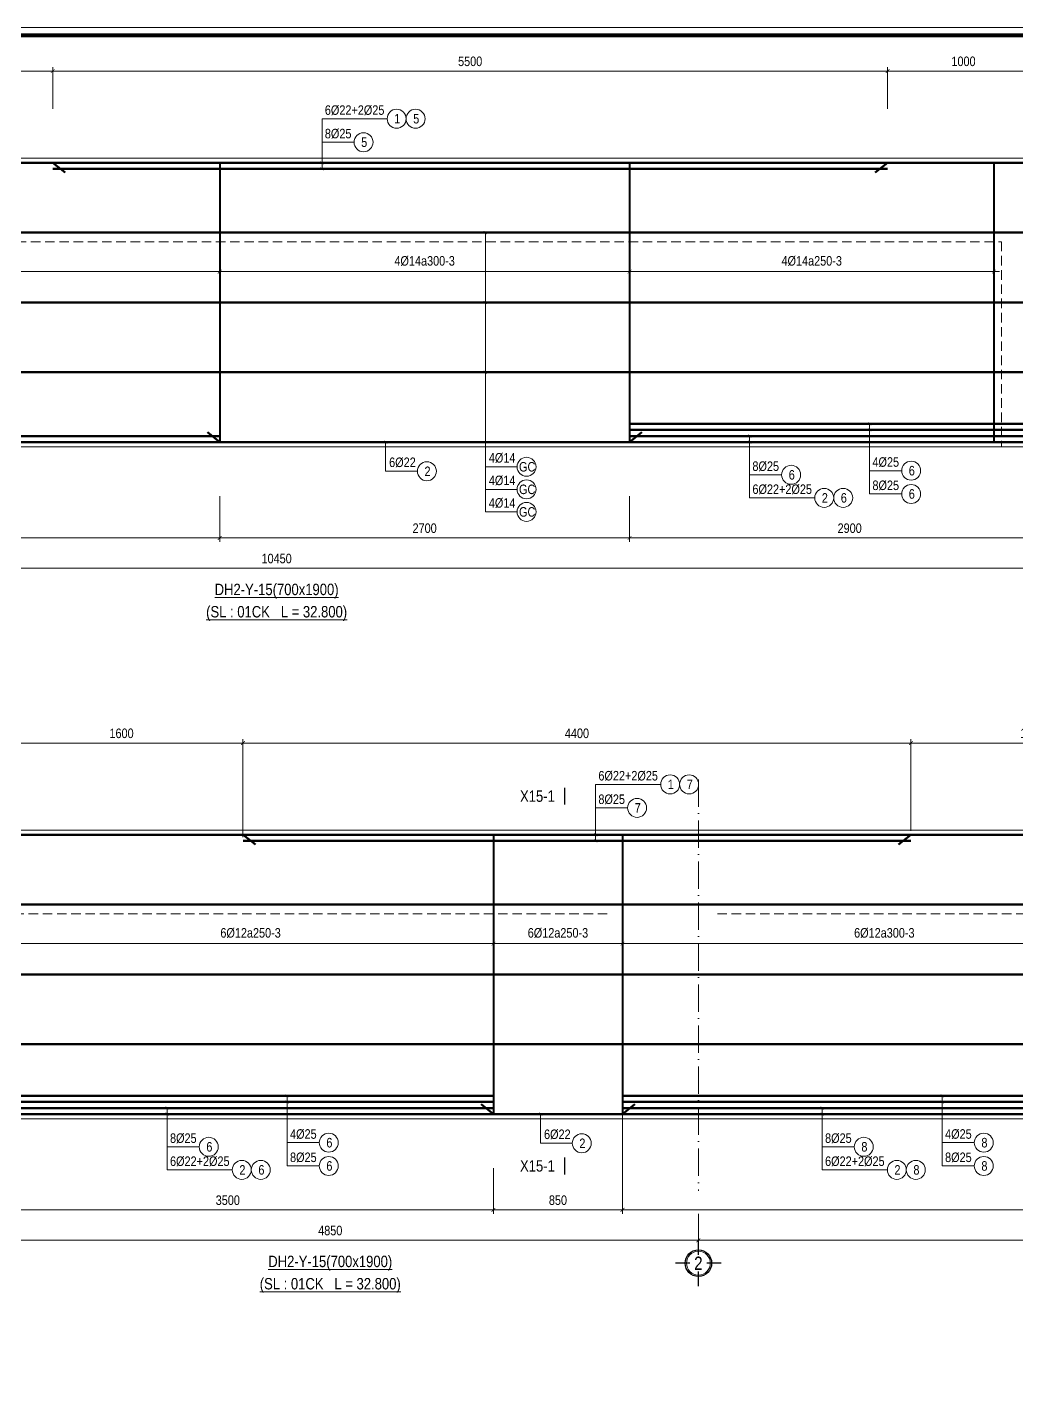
# Model space of a CAD drawing. Header units: millimetres. Extents: x 3014920 to 3563667, y -1638653 to -1356471.
# Drawn here: x 3176043 to 3182560, y -1615076 to -1606064 of the extents above; entities that cross this region are included whole.
import ezdxf
from ezdxf.enums import TextEntityAlignment as Align
from ezdxf.xclip import XClip

# ---------------------------------------------------------------- set-up
doc = ezdxf.new("R2010")
doc.units = ezdxf.units.MM
doc.header["$MEASUREMENT"] = 0
doc.header["$XCLIPFRAME"] = 0
doc.header["$PDMODE"] = 2
for name, pattern in [('6 TANG DIEN HINH 14-15$0$ACAD_ISO10W100', [18, 12, -3, 0, -3]), ('ACAD_ISO04W100', [30, 24, -3, 0, -3]), ('HIDDEN', [0.375, 0.25, -0.125])]:
    doc.linetypes.add(name, pattern=pattern)
doc.layers.get('0').update_dxf_attribs({"lineweight": 9})
doc.layers.get('Defpoints').update_dxf_attribs({"color": 10, "lineweight": 0})
for name, color, linetype, lineweight in [('2', 2, 'Continuous', 20), ('CDAI', 21, 'Continuous', 40), ('CTHEP', 50, 'Continuous', 50), ('DBAO', 90, 'Continuous', 13), ('DGIONG', 130, 'Continuous', 13), ('KTH', 154, 'Continuous', 9), ('Net khuat', 8, 'HIDDEN', 13), ('TEXT', 7, 'Continuous', 15), ('TRUC', 251, 'ACAD_ISO04W100', 9)]:
    doc.layers.add(name, color=color, linetype=linetype, lineweight=lineweight)
doc.layers.add('8', color=8, linetype='Continuous')
doc.styles.add('HELVECONDENSE', font='VHELVCN_0.TTF')
doc.styles.add('Star-HelCon', font='VHELVCN_0.TTF')
doc.styles.add('TTP-HelCon', font='VHELVCN_0.TTF')
doc.styles.add('VNI-HELVE-CONDENSE', font='VHELVCN_0.TTF')
doc.dimstyles.new('kc-25', dxfattribs={"dimtxt": 62.5, "dimasz": 20, "dimexe": 20, "dimexo": 50, "dimgap": 25, "dimtad": 3, "dimdec": 0, "dimzin": 0, "dimdsep": 46, "dimtxsty": 'VNI-HELVE-CONDENSE', "dimblk": 'DIM', "dimcen": 2.5, "dimclrd": 256, "dimclre": 154, "dimclrt": 7, "dimaunit": 1, "dimadec": 0, "dimazin": 0, "dimtfac": 1, "dimtdec": 0, "dimtix": 1, "dimtmove": 0, "dimatfit": 3, "dimldrblk": 'DOT', "dimfxl": 1, "dimtolj": 1, "dimtzin": 0, "dimarcsym": 0})
doc.dimstyles.new('TTP-25', dxfattribs={"dimscale": 25, "dimtxt": 2.5, "dimasz": 1, "dimexe": 1, "dimexo": 1, "dimgap": 0.09, "dimtad": 0, "dimdec": 4, "dimrnd": 1, "dimzin": 9, "dimdsep": 46, "dimtxsty": 'TTP-HelCon', "dimblk": 'ARCHTICK', "dimcen": 0.09, "dimdle": 1.5, "dimclrd": 256, "dimclre": 256, "dimclrt": 7, "dimadec": 0, "dimazin": 0, "dimtfac": 1, "dimtdec": 4, "dimtmove": 0, "dimatfit": 3, "dimldrblk": 'ARCHTICK', "dimfxl": 1, "dimtvp": 1, "dimtolj": 1, "dimtzin": 0, "dimarcsym": 0})

# ---------------------------------------------------------------- blocks, each defined once
blk = doc.blocks.new('_ArchTick')
at = {"color": 0, "linetype": 'ByBlock', "const_width": 0.15}
blk.add_lwpolyline([(-0.5, -0.5), (0.5, 0.5)], dxfattribs=at)
blk = doc.blocks.new('*D813')
at = {"layer": 'Defpoints', "color": 0, "transparency": 16777216}
for p in [(6700, -2000), (11550, -2200), (11550, -2501)]:
    blk.add_point(p, dxfattribs=at)
at = {"layer": 'KTH', "lineweight": -2, "transparency": 16777216}
for p, q in [((6700, -2025), (6700, -2526)), ((11550, -2225), (11550, -2526)), ((6662.5, -2501), (11587.5, -2501))]:
    blk.add_line(p, q, dxfattribs=at)
at = {"layer": 'KTH', "lineweight": -2, "transparency": 16777216, "xscale": 25, "yscale": 25, "zscale": 25, "rotation": 180}
blk.add_blockref('_ArchTick', (6700, -2501), dxfattribs=at)
at = {"layer": 'KTH', "lineweight": -2, "transparency": 16777216, "xscale": 25, "yscale": 25, "zscale": 25}
blk.add_blockref('_ArchTick', (11550, -2501), dxfattribs=at)
at = {"layer": 'KTH', "color": 7, "transparency": 16777216, "insert": (9125, -2437.2), "char_height": 62.5, "attachment_point": 5, "style": 'TTP-HelCon'}
blk.add_mtext('\\A1;4850', dxfattribs=at)
blk = doc.blocks.new('dau truc')
blk.add_circle((0, 0), 180)
at = {"layer": '8'}
for p, q in [((0, 127), (0, 345)), ((-127, 0), (-345, 0)), ((0, -345), (0, -127)), ((345, 0), (127, 0))]:
    blk.add_line(p, q, dxfattribs=at)
blk.add_circle((0, 0), 200, dxfattribs=at)
at = {"layer": 'TEXT', "style": 'HELVECONDENSE'}
blk.add_attdef('A', text='', height=233, dxfattribs=at).set_placement((0, 0), align=Align.MIDDLE)
blk = doc.blocks.new('*D817')
at = {"layer": 'Defpoints', "color": 0, "transparency": 16777216}
for p in [(7450, -608), (11550, -550), (7450, -747.1)]:
    blk.add_point(p, dxfattribs=at)
at = {"layer": 'KTH', "lineweight": -2, "transparency": 16777216}
for p, q in [((11550, -575), (11550, -772.1)), ((7450, -633), (7450, -772.1)), ((11587.5, -747.1), (7412.5, -747.1))]:
    blk.add_line(p, q, dxfattribs=at)
at = {"layer": 'KTH', "lineweight": -2, "transparency": 16777216, "xscale": 25, "yscale": 25, "zscale": 25, "rotation": 180}
blk.add_blockref('_ArchTick', (7450, -747.1), dxfattribs=at)
at = {"layer": 'KTH', "lineweight": -2, "transparency": 16777216, "xscale": 25, "yscale": 25, "zscale": 25}
blk.add_blockref('_ArchTick', (11550, -747.1), dxfattribs=at)
at = {"layer": 'KTH', "color": 7, "transparency": 16777216, "insert": (9500, -677.2), "char_height": 62.5, "attachment_point": 5, "style": 'TTP-HelCon'}
blk.add_mtext('\\A1;4Þ14a250-3', dxfattribs=at)
blk = doc.blocks.new('*D820')
at = {"layer": 'Defpoints', "color": 0, "transparency": 16777216}
for p in [(24950, -188.1), (21500, -550), (21500, -747.1)]:
    blk.add_point(p, dxfattribs=at)
at = {"layer": 'KTH', "lineweight": -2, "transparency": 16777216}
for p, q in [((24950, -213.1), (24950, -772.1)), ((21500, -575), (21500, -772.1)), ((24987.5, -747.1), (21462.5, -747.1))]:
    blk.add_line(p, q, dxfattribs=at)
at = {"layer": 'KTH', "lineweight": -2, "transparency": 16777216, "xscale": 25, "yscale": 25, "zscale": 25, "rotation": 180}
blk.add_blockref('_ArchTick', (21500, -747.1), dxfattribs=at)
at = {"layer": 'KTH', "lineweight": -2, "transparency": 16777216, "xscale": 25, "yscale": 25, "zscale": 25}
blk.add_blockref('_ArchTick', (24950, -747.1), dxfattribs=at)
at = {"layer": 'KTH', "color": 7, "transparency": 16777216, "insert": (23225, -677.2), "char_height": 62.5, "attachment_point": 5, "style": 'TTP-HelCon'}
blk.add_mtext('\\A1;6Þ12a300-3', dxfattribs=at)
blk = doc.blocks.new('*D822')
at = {"layer": 'Defpoints', "color": 0, "transparency": 16777216}
for p in [(22000, -2501), (28350, -2501), (28350, -2701)]:
    blk.add_point(p, dxfattribs=at)
at = {"layer": 'KTH', "lineweight": -2, "transparency": 16777216}
for p, q in [((22000, -2526), (22000, -2726)), ((28350, -2526), (28350, -2726)), ((21962.5, -2701), (28387.5, -2701))]:
    blk.add_line(p, q, dxfattribs=at)
at = {"layer": 'KTH', "lineweight": -2, "transparency": 16777216, "xscale": 25, "yscale": 25, "zscale": 25, "rotation": 180}
blk.add_blockref('_ArchTick', (22000, -2701), dxfattribs=at)
at = {"layer": 'KTH', "lineweight": -2, "transparency": 16777216, "xscale": 25, "yscale": 25, "zscale": 25}
blk.add_blockref('_ArchTick', (28350, -2701), dxfattribs=at)
at = {"layer": 'KTH', "color": 7, "transparency": 16777216, "insert": (25175, -2637.2), "char_height": 62.5, "attachment_point": 5, "style": 'TTP-HelCon'}
blk.add_mtext('\\A1;6350', dxfattribs=at)
blk = doc.blocks.new('*D823')
at = {"layer": 'Defpoints', "color": 0, "transparency": 16777216}
for p in [(17150, -2200), (20650, -2200), (20650, -2501)]:
    blk.add_point(p, dxfattribs=at)
at = {"layer": 'KTH', "lineweight": -2, "transparency": 16777216}
for p, q in [((17150, -2225), (17150, -2526)), ((20650, -2225), (20650, -2526)), ((17112.5, -2501), (20687.5, -2501))]:
    blk.add_line(p, q, dxfattribs=at)
at = {"layer": 'KTH', "lineweight": -2, "transparency": 16777216, "xscale": 25, "yscale": 25, "zscale": 25, "rotation": 180}
blk.add_blockref('_ArchTick', (17150, -2501), dxfattribs=at)
at = {"layer": 'KTH', "lineweight": -2, "transparency": 16777216, "xscale": 25, "yscale": 25, "zscale": 25}
blk.add_blockref('_ArchTick', (20650, -2501), dxfattribs=at)
at = {"layer": 'KTH', "color": 7, "transparency": 16777216, "insert": (18900, -2437.2), "char_height": 62.5, "attachment_point": 5, "style": 'TTP-HelCon'}
blk.add_mtext('\\A1;3500', dxfattribs=at)
blk = doc.blocks.new('*D824')
at = {"layer": 'Defpoints', "color": 0, "transparency": 16777216}
for p in [(15950, 574), (15950, 300), (16950, 200)]:
    blk.add_point(p, dxfattribs=at)
at = {"layer": 'KTH', "lineweight": -2, "transparency": 16777216}
for p, q in [((16987.5, 574), (15912.5, 574)), ((15950, 325), (15950, 599)), ((16950, 225), (16950, 599))]:
    blk.add_line(p, q, dxfattribs=at)
at = {"layer": 'KTH', "lineweight": -2, "transparency": 16777216, "xscale": 25, "yscale": 25, "zscale": 25, "rotation": 180}
blk.add_blockref('_ArchTick', (15950, 574), dxfattribs=at)
at = {"layer": 'KTH', "lineweight": -2, "transparency": 16777216, "xscale": 25, "yscale": 25, "zscale": 25}
blk.add_blockref('_ArchTick', (16950, 574), dxfattribs=at)
at = {"layer": 'KTH', "color": 7, "transparency": 16777216, "insert": (16450, 637.8), "char_height": 62.5, "attachment_point": 5, "style": 'TTP-HelCon'}
blk.add_mtext('\\A1;1000', dxfattribs=at)
blk = doc.blocks.new('*D825')
at = {"layer": 'Defpoints', "color": 0, "transparency": 16777216}
for p in [(17400, 574), (17400, 200), (19000.2, -70)]:
    blk.add_point(p, dxfattribs=at)
at = {"layer": 'KTH', "lineweight": -2, "transparency": 16777216}
for p, q in [((19037.7, 574), (17362.5, 574)), ((17400, 225), (17400, 599)), ((19000.2, -45), (19000.2, 599))]:
    blk.add_line(p, q, dxfattribs=at)
at = {"layer": 'KTH', "lineweight": -2, "transparency": 16777216, "xscale": 25, "yscale": 25, "zscale": 25, "rotation": 180}
blk.add_blockref('_ArchTick', (17400, 574), dxfattribs=at)
at = {"layer": 'KTH', "lineweight": -2, "transparency": 16777216, "xscale": 25, "yscale": 25, "zscale": 25}
blk.add_blockref('_ArchTick', (19000.2, 574), dxfattribs=at)
at = {"layer": 'KTH', "color": 7, "transparency": 16777216, "insert": (18200.1, 637.8), "char_height": 62.5, "attachment_point": 5, "style": 'TTP-HelCon'}
blk.add_mtext('\\A1;1600', dxfattribs=at)
blk = doc.blocks.new('DIM')
h = blk.add_hatch(color=1)
h.paths.add_polyline_path([(0.49, 0.29, 1), (0.29, 0.49), (-0.19, 0), (0.19, 0)])
h.paths.add_polyline_path([(0.19, 0), (-0.19, 0), (-0.49, -0.29, 1), (-0.29, -0.49)])
at = {"color": 9}
for p, q in [((-0.19, 0), (-1.5, 0)), ((0.19, 0), (1.5, 0))]:
    blk.add_line(p, q, dxfattribs=at)
at = {"color": 1}
for p, q in [((-0.49, -0.29), (0.29, 0.49)), ((-0.29, -0.49), (0.49, 0.29)), ((-0.19, 0), (0.19, 0))]:
    blk.add_line(p, q, dxfattribs=at)
blk.add_arc((-0.39, -0.39), 0.138, 135, 315, dxfattribs=at)
blk = doc.blocks.new('*D826')
at = {"layer": 'Defpoints', "color": 0, "transparency": 16777216}
for p in [(17450, -543.9), (20650, -550), (20650, -747.1)]:
    blk.add_point(p, dxfattribs=at)
at = {"layer": 'KTH', "lineweight": -2, "transparency": 16777216}
for p, q in [((17450, -568.9), (17450, -772.1)), ((20650, -575), (20650, -772.1)), ((17412.5, -747.1), (20687.5, -747.1))]:
    blk.add_line(p, q, dxfattribs=at)
at = {"layer": 'KTH', "lineweight": -2, "transparency": 16777216, "xscale": 25, "yscale": 25, "zscale": 25, "rotation": 180}
blk.add_blockref('_ArchTick', (17450, -747.1), dxfattribs=at)
at = {"layer": 'KTH', "lineweight": -2, "transparency": 16777216, "xscale": 25, "yscale": 25, "zscale": 25}
blk.add_blockref('_ArchTick', (20650, -747.1), dxfattribs=at)
at = {"layer": 'KTH', "color": 7, "transparency": 16777216, "insert": (19050, -677.2), "char_height": 62.5, "attachment_point": 5, "style": 'TTP-HelCon'}
blk.add_mtext('\\A1;6Þ12a250-3', dxfattribs=at)
blk = doc.blocks.new('*D828')
at = {"layer": 'Defpoints', "color": 0, "transparency": 16777216}
for p in [(11550, -550), (14250, -550), (14250, -747.1)]:
    blk.add_point(p, dxfattribs=at)
at = {"layer": 'KTH', "lineweight": -2, "transparency": 16777216}
for p, q in [((11550, -575), (11550, -772.1)), ((14250, -575), (14250, -772.1)), ((11512.5, -747.1), (14287.5, -747.1))]:
    blk.add_line(p, q, dxfattribs=at)
at = {"layer": 'KTH', "lineweight": -2, "transparency": 16777216, "xscale": 25, "yscale": 25, "zscale": 25, "rotation": 180}
blk.add_blockref('_ArchTick', (11550, -747.1), dxfattribs=at)
at = {"layer": 'KTH', "lineweight": -2, "transparency": 16777216, "xscale": 25, "yscale": 25, "zscale": 25}
blk.add_blockref('_ArchTick', (14250, -747.1), dxfattribs=at)
at = {"layer": 'KTH', "color": 7, "transparency": 16777216, "insert": (12900, -677.2), "char_height": 62.5, "attachment_point": 5, "style": 'TTP-HelCon'}
blk.add_mtext('\\A1;4Þ14a300-3', dxfattribs=at)
blk = doc.blocks.new('*D829')
at = {"layer": 'Defpoints', "color": 0, "transparency": 16777216}
for p in [(16650, -94.8), (14250, -550), (16650, -747.1)]:
    blk.add_point(p, dxfattribs=at)
at = {"layer": 'KTH', "lineweight": -2, "transparency": 16777216}
for p, q in [((16650, -119.8), (16650, -772.1)), ((14250, -575), (14250, -772.1)), ((14212.5, -747.1), (16687.5, -747.1))]:
    blk.add_line(p, q, dxfattribs=at)
at = {"layer": 'KTH', "lineweight": -2, "transparency": 16777216, "xscale": 25, "yscale": 25, "zscale": 25, "rotation": 180}
blk.add_blockref('_ArchTick', (14250, -747.1), dxfattribs=at)
at = {"layer": 'KTH', "lineweight": -2, "transparency": 16777216, "xscale": 25, "yscale": 25, "zscale": 25}
blk.add_blockref('_ArchTick', (16650, -747.1), dxfattribs=at)
at = {"layer": 'KTH', "color": 7, "transparency": 16777216, "insert": (15450, -677.2), "char_height": 62.5, "attachment_point": 5, "style": 'TTP-HelCon'}
blk.add_mtext('\\A1;4Þ14a250-3', dxfattribs=at)
blk = doc.blocks.new('*D834')
at = {"layer": 'Defpoints', "color": 0, "transparency": 16777216}
for p in [(11550, -2200), (14250, -2200), (11550, -2501)]:
    blk.add_point(p, dxfattribs=at)
at = {"layer": 'KTH', "lineweight": -2, "transparency": 16777216}
for p, q in [((11550, -2225), (11550, -2526)), ((14250, -2225), (14250, -2526)), ((14287.5, -2501), (11512.5, -2501))]:
    blk.add_line(p, q, dxfattribs=at)
at = {"layer": 'KTH', "lineweight": -2, "transparency": 16777216, "xscale": 25, "yscale": 25, "zscale": 25, "rotation": 180}
blk.add_blockref('_ArchTick', (11550, -2501), dxfattribs=at)
at = {"layer": 'KTH', "lineweight": -2, "transparency": 16777216, "xscale": 25, "yscale": 25, "zscale": 25}
blk.add_blockref('_ArchTick', (14250, -2501), dxfattribs=at)
at = {"layer": 'KTH', "color": 7, "transparency": 16777216, "insert": (12900, -2437.2), "char_height": 62.5, "attachment_point": 5, "style": 'TTP-HelCon'}
blk.add_mtext('\\A1;2700', dxfattribs=at)
blk = doc.blocks.new('*D835')
at = {"layer": 'Defpoints', "color": 0, "transparency": 16777216}
for p in [(10450, 574), (7500, 300), (10450, 300)]:
    blk.add_point(p, dxfattribs=at)
at = {"layer": 'KTH', "lineweight": -2, "transparency": 16777216}
for p, q in [((7462.5, 574), (10487.5, 574)), ((7500, 325), (7500, 599)), ((10450, 325), (10450, 599))]:
    blk.add_line(p, q, dxfattribs=at)
at = {"layer": 'KTH', "lineweight": -2, "transparency": 16777216, "xscale": 25, "yscale": 25, "zscale": 25, "rotation": 180}
blk.add_blockref('_ArchTick', (7500, 574), dxfattribs=at)
at = {"layer": 'KTH', "lineweight": -2, "transparency": 16777216, "xscale": 25, "yscale": 25, "zscale": 25}
blk.add_blockref('_ArchTick', (10450, 574), dxfattribs=at)
at = {"layer": 'KTH', "color": 7, "transparency": 16777216, "insert": (8975, 637.8), "char_height": 62.5, "attachment_point": 5, "style": 'TTP-HelCon'}
blk.add_mtext('\\A1;2950', dxfattribs=at)
blk = doc.blocks.new('*D836')
at = {"layer": 'Defpoints', "color": 0, "transparency": 16777216}
for p in [(10450, 574), (10450, 300), (15950, 300)]:
    blk.add_point(p, dxfattribs=at)
at = {"layer": 'KTH', "lineweight": -2, "transparency": 16777216}
for p, q in [((15987.5, 574), (10412.5, 574)), ((10450, 325), (10450, 599)), ((15950, 325), (15950, 599))]:
    blk.add_line(p, q, dxfattribs=at)
at = {"layer": 'KTH', "lineweight": -2, "transparency": 16777216, "xscale": 25, "yscale": 25, "zscale": 25, "rotation": 180}
blk.add_blockref('_ArchTick', (10450, 574), dxfattribs=at)
at = {"layer": 'KTH', "lineweight": -2, "transparency": 16777216, "xscale": 25, "yscale": 25, "zscale": 25}
blk.add_blockref('_ArchTick', (15950, 574), dxfattribs=at)
at = {"layer": 'KTH', "color": 7, "transparency": 16777216, "insert": (13200, 637.8), "char_height": 62.5, "attachment_point": 5, "style": 'TTP-HelCon'}
blk.add_mtext('\\A1;5500', dxfattribs=at)
blk = doc.blocks.new('*D837')
at = {"layer": 'Defpoints', "color": 0, "transparency": 16777216}
for p in [(17150, -2501), (22000, -2501), (17150, -2701)]:
    blk.add_point(p, dxfattribs=at)
at = {"layer": 'KTH', "lineweight": -2, "transparency": 16777216}
for p, q in [((17150, -2526), (17150, -2726)), ((22000, -2526), (22000, -2726)), ((22037.5, -2701), (17112.5, -2701))]:
    blk.add_line(p, q, dxfattribs=at)
at = {"layer": 'KTH', "lineweight": -2, "transparency": 16777216, "xscale": 25, "yscale": 25, "zscale": 25, "rotation": 180}
blk.add_blockref('_ArchTick', (17150, -2701), dxfattribs=at)
at = {"layer": 'KTH', "lineweight": -2, "transparency": 16777216, "xscale": 25, "yscale": 25, "zscale": 25}
blk.add_blockref('_ArchTick', (22000, -2701), dxfattribs=at)
at = {"layer": 'KTH', "color": 7, "transparency": 16777216, "insert": (19575, -2637.2), "char_height": 62.5, "attachment_point": 5, "style": 'TTP-HelCon'}
blk.add_mtext('\\A1;4850', dxfattribs=at)
blk = doc.blocks.new('*D838')
at = {"layer": 'Defpoints', "color": 0, "transparency": 16777216}
for p in [(6700, -2501), (17150, -2501), (17150, -2701)]:
    blk.add_point(p, dxfattribs=at)
at = {"layer": 'KTH', "lineweight": -2, "transparency": 16777216}
for p, q in [((6700, -2526), (6700, -2726)), ((17150, -2526), (17150, -2726)), ((6662.5, -2701), (17187.5, -2701))]:
    blk.add_line(p, q, dxfattribs=at)
at = {"layer": 'KTH', "lineweight": -2, "transparency": 16777216, "xscale": 25, "yscale": 25, "zscale": 25, "rotation": 180}
blk.add_blockref('_ArchTick', (6700, -2701), dxfattribs=at)
at = {"layer": 'KTH', "lineweight": -2, "transparency": 16777216, "xscale": 25, "yscale": 25, "zscale": 25}
blk.add_blockref('_ArchTick', (17150, -2701), dxfattribs=at)
at = {"layer": 'KTH', "color": 7, "transparency": 16777216, "insert": (11925, -2637.2), "char_height": 62.5, "attachment_point": 5, "style": 'TTP-HelCon'}
blk.add_mtext('\\A1;10450', dxfattribs=at)
blk = doc.blocks.new('*D840')
at = {"layer": 'Defpoints', "color": 0, "transparency": 16777216}
for p in [(20650, -550), (21500, -575), (21500, -747.1)]:
    blk.add_point(p, dxfattribs=at)
at = {"layer": 'KTH', "lineweight": -2, "transparency": 16777216}
for p, q in [((20650, -575), (20650, -772.1)), ((21500, -600), (21500, -772.1)), ((20612.5, -747.1), (21537.5, -747.1))]:
    blk.add_line(p, q, dxfattribs=at)
at = {"layer": 'KTH', "lineweight": -2, "transparency": 16777216, "xscale": 25, "yscale": 25, "zscale": 25, "rotation": 180}
blk.add_blockref('_ArchTick', (20650, -747.1), dxfattribs=at)
at = {"layer": 'KTH', "lineweight": -2, "transparency": 16777216, "xscale": 25, "yscale": 25, "zscale": 25}
blk.add_blockref('_ArchTick', (21500, -747.1), dxfattribs=at)
at = {"layer": 'KTH', "color": 7, "transparency": 16777216, "insert": (21075, -677.2), "char_height": 62.5, "attachment_point": 5, "style": 'TTP-HelCon'}
blk.add_mtext('\\A1;6Þ12a250-3', dxfattribs=at)
blk = doc.blocks.new('*D841')
at = {"layer": 'Defpoints', "color": 0, "transparency": 16777216}
for p in [(19000.2, 574), (19000.2, 277), (23400.2, 297)]:
    blk.add_point(p, dxfattribs=at)
at = {"layer": 'KTH', "lineweight": -2, "transparency": 16777216}
for p, q in [((23437.7, 574), (18962.7, 574)), ((19000.2, 302), (19000.2, 599)), ((23400.2, 322), (23400.2, 599))]:
    blk.add_line(p, q, dxfattribs=at)
at = {"layer": 'KTH', "lineweight": -2, "transparency": 16777216, "xscale": 25, "yscale": 25, "zscale": 25, "rotation": 180}
blk.add_blockref('_ArchTick', (19000.2, 574), dxfattribs=at)
at = {"layer": 'KTH', "lineweight": -2, "transparency": 16777216, "xscale": 25, "yscale": 25, "zscale": 25}
blk.add_blockref('_ArchTick', (23400.2, 574), dxfattribs=at)
at = {"layer": 'KTH', "color": 7, "transparency": 16777216, "insert": (21200.2, 637.8), "char_height": 62.5, "attachment_point": 5, "style": 'TTP-HelCon'}
blk.add_mtext('\\A1;4400', dxfattribs=at)
blk = doc.blocks.new('*D842')
at = {"layer": 'Defpoints', "color": 0, "transparency": 16777216}
for p in [(21500, -1570), (20650, -2200), (21500, -2501)]:
    blk.add_point(p, dxfattribs=at)
at = {"layer": 'KTH', "lineweight": -2, "transparency": 16777216}
for p, q in [((21500, -1595), (21500, -2526)), ((20650, -2225), (20650, -2526)), ((20612.5, -2501), (21537.5, -2501))]:
    blk.add_line(p, q, dxfattribs=at)
at = {"layer": 'KTH', "lineweight": -2, "transparency": 16777216, "xscale": 25, "yscale": 25, "zscale": 25, "rotation": 180}
blk.add_blockref('_ArchTick', (20650, -2501), dxfattribs=at)
at = {"layer": 'KTH', "lineweight": -2, "transparency": 16777216, "xscale": 25, "yscale": 25, "zscale": 25}
blk.add_blockref('_ArchTick', (21500, -2501), dxfattribs=at)
at = {"layer": 'KTH', "color": 7, "transparency": 16777216, "insert": (21075, -2437.2), "char_height": 62.5, "attachment_point": 5, "style": 'TTP-HelCon'}
blk.add_mtext('\\A1;850', dxfattribs=at)
blk = doc.blocks.new('*D843')
at = {"layer": 'Defpoints', "color": 0, "transparency": 16777216}
for p in [(25000, 574), (25000, 200), (23400.2, -30)]:
    blk.add_point(p, dxfattribs=at)
at = {"layer": 'KTH', "lineweight": -2, "transparency": 16777216}
for p, q in [((23362.7, 574), (25037.5, 574)), ((23400.2, -5), (23400.2, 599)), ((25000, 225), (25000, 599))]:
    blk.add_line(p, q, dxfattribs=at)
at = {"layer": 'KTH', "lineweight": -2, "transparency": 16777216, "xscale": 25, "yscale": 25, "zscale": 25, "rotation": 180}
blk.add_blockref('_ArchTick', (23400.2, 574), dxfattribs=at)
at = {"layer": 'KTH', "lineweight": -2, "transparency": 16777216, "xscale": 25, "yscale": 25, "zscale": 25}
blk.add_blockref('_ArchTick', (25000, 574), dxfattribs=at)
at = {"layer": 'KTH', "color": 7, "transparency": 16777216, "insert": (24200.1, 637.8), "char_height": 62.5, "attachment_point": 5, "style": 'TTP-HelCon'}
blk.add_mtext('\\A1;1600', dxfattribs=at)
blk = doc.blocks.new('*D844')
at = {"layer": 'Defpoints', "color": 0, "transparency": 16777216}
for p in [(21500, -1570), (28350, -2200), (21500, -2501)]:
    blk.add_point(p, dxfattribs=at)
at = {"layer": 'KTH', "lineweight": -2, "transparency": 16777216}
for p, q in [((21500, -1595), (21500, -2526)), ((28350, -2225), (28350, -2526)), ((28387.5, -2501), (21462.5, -2501))]:
    blk.add_line(p, q, dxfattribs=at)
at = {"layer": 'KTH', "lineweight": -2, "transparency": 16777216, "xscale": 25, "yscale": 25, "zscale": 25, "rotation": 180}
blk.add_blockref('_ArchTick', (21500, -2501), dxfattribs=at)
at = {"layer": 'KTH', "lineweight": -2, "transparency": 16777216, "xscale": 25, "yscale": 25, "zscale": 25}
blk.add_blockref('_ArchTick', (28350, -2501), dxfattribs=at)
at = {"layer": 'KTH', "color": 7, "transparency": 16777216, "insert": (24925, -2437.2), "char_height": 62.5, "attachment_point": 5, "style": 'TTP-HelCon'}
blk.add_mtext('\\A1;6850', dxfattribs=at)
blk = doc.blocks.new('MC')
at = {"layer": 'CTHEP', "const_width": 10, "elevation": 0}
blk.add_lwpolyline([(36, 150), (36, 0)], dxfattribs=at)
at = {"layer": 'TEXT', "style": 'TTP-HelCon'}
blk.add_attdef('A', text='', height=100, dxfattribs=at).set_placement((-50, 26), align=Align.RIGHT)
blk = doc.blocks.new('*D812')
at = {"layer": 'Defpoints', "color": 0, "transparency": 16777216}
for p in [(14250, -2200), (17150, -2200), (17150, -2501)]:
    blk.add_point(p, dxfattribs=at)
at = {"layer": 'KTH', "lineweight": -2, "transparency": 16777216}
for p, q in [((14250, -2225), (14250, -2526)), ((17150, -2225), (17150, -2526)), ((14212.5, -2501), (17187.5, -2501))]:
    blk.add_line(p, q, dxfattribs=at)
at = {"layer": 'KTH', "lineweight": -2, "transparency": 16777216, "xscale": 25, "yscale": 25, "zscale": 25, "rotation": 180}
blk.add_blockref('_ArchTick', (14250, -2501), dxfattribs=at)
at = {"layer": 'KTH', "lineweight": -2, "transparency": 16777216, "xscale": 25, "yscale": 25, "zscale": 25}
blk.add_blockref('_ArchTick', (17150, -2501), dxfattribs=at)
at = {"layer": 'KTH', "color": 7, "transparency": 16777216, "insert": (15700, -2437.2), "char_height": 62.5, "attachment_point": 5, "style": 'TTP-HelCon'}
blk.add_mtext('\\A1;2900', dxfattribs=at)
blk = doc.blocks.new('2Y-42')
at = {"layer": 'CTHEP'}
for p, q in [((16223.38218, -30), (48174.99989, -30)), ((48199.99989, -490), (16282.07258, -490)), ((48199.99989, -950), (16282.07258, -950)), ((48199.99989, -1404.18468), (16293.11825, -1410.12077)), ((16224.54167, -1870), (48173.8404, -1870))]:
    blk.add_line(p, q, dxfattribs=at)
at = {"layer": 'DBAO', "linetype": 'Continuous'}
blk.add_line((16199.99991, -1900), (40499.99992, -1900), dxfattribs=at)
at = {"layer": 'DBAO', "linetype": 'Continuous', "flags": 128}
blk.add_lwpolyline([(16199.99991, 200), (16199.99991, -2000), (40399.99992, -2000), (40399.99992, -2450), (41299.99992, -2450), (41299.99992, -2000), (48199.99989, -2000), (48199.99989, -550)], dxfattribs=at)
blk = doc.blocks.new('CHG_XX_Khung ten')
blk.add_lwpolyline([(15, 579), (826, 579), (826, 15), (15, 15)], close=True)
at = {"color": 4, "linetype": 'Continuous', "const_width": 1}
blk.add_lwpolyline([(17, 577), (824, 577), (824, 17), (17, 17)], close=True, dxfattribs=at)
blk = doc.blocks.new('2Y-15')
at = {"layer": 'CDAI', "elevation": 0}
for points in [[(11550.0075, -30), (11550.0075, -1870)], [(14250.0075, -30), (14250.0075, -1870)], [(16650, -30), (16650, -1870)], [(20650.00771, -30), (20650.00771, -1870)]]:
    blk.add_lwpolyline(points, dxfattribs=at)
at = {"layer": 'CDAI'}
blk.add_lwpolyline([(21500.0075, -30), (21500.0075, -1870)], dxfattribs=at)
at = {"layer": 'CTHEP'}
for p, q in [((6725.00001, -30), (39470, -30)), ((10531.4334, -94.5255), (10450.0075, -30)), ((15868.58161, -94.5255), (15950.0075, -30)), ((19081.65353, -94.5255), (19000.22764, -30)), ((23318.80196, -94.5255), (23400.22785, -30)), ((39394.99693, -490), (6758.73211, -490)), ((39394.99693, -950), (6760.17004, -950)), ((39394.99693, -1409.99999), (6760.17004, -1410)), ((11468.58161, -1805.4745), (11550.0075, -1870)), ((14331.4334, -1805.4745), (14250.0075, -1870)), ((20568.58182, -1805.4745), (20650.00771, -1870)), ((21581.43339, -1805.4745), (21500.0075, -1870))]:
    blk.add_line(p, q, dxfattribs=at)
at = {"layer": 'CTHEP', "elevation": 0}
for points in [[(15950.0075, -70), (10450.0075, -70)], [(19000.22764, -70), (23400.22785, -70)], [(6725.00001, -1870), (39460.00179, -1870), (39460.00179, -1169.52907)], [(14250.0075, -1750), (20650.00771, -1750)], [(14250.0075, -1790), (20650.00771, -1790)], [(21500.0075, -1750.00001), (30550.0075, -1750.00002)], [(21500.0075, -1790.00001), (30550.0075, -1790.00001)], [(7450.0075, -1830), (11550.0075, -1830)], [(14250.0075, -1830), (20650.00771, -1830)], [(21500.0075, -1830), (30550.0075, -1830.00001)]]:
    blk.add_lwpolyline(points, dxfattribs=at)
at = {"layer": 'DBAO', "linetype": 'Continuous'}
for p, q in [((10050, 0), (16950, 0)), ((17400, 0), (22000, 0)), ((22000.00771, 0), (24999.99999, 0))]:
    blk.add_line(p, q, dxfattribs=at)
at = {"layer": 'DBAO', "linetype": 'Continuous', "elevation": 0, "flags": 128}
for points in [[(39500, 0), (39500, -1900), (17400, -1900), (17400, -1900)], [(16700, -1900), (7400.00001, -1900)]]:
    blk.add_lwpolyline(points, dxfattribs=at)
at = {"layer": 'DBAO', "elevation": 0}
blk.add_lwpolyline([(16700, -1900), (16700, -1900), (17400, -1900), (17400, -1900)], dxfattribs=at)
at = {"layer": 'DGIONG'}
for centre in [(21814.24115, 301.9064), (21939.24115, 301.9064), (12715.5536, 260.04133), (12840.5536, 260.04133), (21596.35165, 146.9254), (12497.6641, 105.06033), (13571.53064, -2032.39484), (12914.74663, -2062.04426), (15314.44374, -2085.34828), (16105.12839, -2058.02043), (18774.39167, -2085.34828), (19565.07631, -2058.02043), (21231.74748, -2062.04426), (23089.6789, -2085.34828), (23880.36354, -2058.02043), (13571.53064, -2180.97183), (16105.12825, -2211.50571), (19565.07617, -2211.50571), (23880.36341, -2211.50571), (15532.33324, -2237.24927), (15657.33324, -2237.24927), (18992.28117, -2237.24927), (19117.28117, -2237.24927), (23307.5684, -2237.24927), (23432.5684, -2237.24927), (13571.53064, -2329.54882)]:
    blk.add_circle(centre, 62.5, dxfattribs=at)
at = {"layer": 'Net khuat', "ltscale": 250}
for p, q in [((7400.00001, -550), (16700, -550)), ((16700, -550), (16700, -1900)), ((17400, -550), (21425.00771, -550)), ((22125.00771, -550), (27050.00001, -550)), ((16700, -1900), (17400.00001, -1900))]:
    blk.add_line(p, q, dxfattribs=at)
at = {"layer": 'TRUC', "linetype": '6 TANG DIEN HINH 14-15$0$ACAD_ISO10W100', "ltscale": 15, "elevation": 0}
blk.add_lwpolyline([(21999.99511, 334.38014), (21999.99511, -2375.52213)], dxfattribs=at)
at = {"xscale": 0.75, "yscale": 0.75, "zscale": 0.75}
for p in [(21091.90579, 167.48683), (21091.90579, -2267.9262)]:
    blk.add_blockref('MC', p, dxfattribs=at).add_auto_attribs({'A': 'X15-1'})
at = {"layer": '2', "ltscale": 300}
ref = blk.add_blockref('dau truc', (22000.00261, -2851.86454), dxfattribs=dict(at, xscale=0.436713129747659, yscale=0.436713129747659, zscale=0.436713129747659))
ref.add_attrib('A', '2', dxfattribs={"layer": 'TEXT', "height": 87.5, "style": 'HELVECONDENSE'}).set_placement((22000.00261, -2851.86454), align=Align.MIDDLE)
at = {"layer": 'TEXT', "style": 'TTP-HelCon'}
for s, p in [('6Þ22+2Þ25', (21341.43328, 327.75934, 0)), ('6Þ22+2Þ25', (12242.74573, 285.89428, 0)), ('8Þ25', (12242.74573, 130.91328, 0)), ('8Þ25', (21341.43328, 172.77834, 0)), ('6Þ22', (12666.25839, -2034.1472, 0)), ('4Þ14', (13323.04241, -2004.49779, 0)), ('4Þ25', (15850.21001, -2032.16749, 0)), ('4Þ25', (19310.15793, -2032.16749, 0)), ('6Þ22', (20983.25924, -2034.1472, 0)), ('4Þ25', (23625.44517, -2032.16749, 0)), ('8Þ25', (15059.52537, -2059.49534, 0)), ('8Þ25', (18519.47329, -2059.49534, 0)), ('8Þ25', (22834.76053, -2059.49534, 0)), ('4Þ14', (13323.04241, -2153.07478, 0)), ('6Þ22+2Þ25', (15059.52537, -2211.39633, 0)), ('8Þ25', (15850.20987, -2185.65277, 0)), ('6Þ22+2Þ25', (18519.47329, -2211.39633, 0)), ('8Þ25', (19310.15779, -2185.65277, 0)), ('6Þ22+2Þ25', (22834.76053, -2211.39633, 0)), ('8Þ25', (23625.44503, -2185.65277, 0)), ('4Þ14', (13323.04241, -2301.65177, 0))]:
    blk.add_text(s, height=62.5, dxfattribs=at).set_placement(p)
at = {"layer": 'TEXT', "style": 'Star-HelCon'}
for s, p in [('1', (12719.72027, 260.04133)), ('5', (12844.72027, 260.04133)), ('1', (21818.40782, 301.9064)), ('7', (21943.40782, 301.9064)), ('5', (12501.83077, 105.06033)), ('7', (21600.51832, 146.9254)), ('2', (12918.91329, -2062.04426)), ('GC', (13575.69731, -2032.39484)), ('6', (15318.61041, -2085.34828)), ('6', (16109.29505, -2058.02043)), ('6', (18778.55833, -2085.34828)), ('6', (19569.24297, -2058.02043)), ('2', (21235.91414, -2062.04426)), ('8', (23093.84557, -2085.34828)), ('8', (23884.53021, -2058.02043)), ('GC', (13575.69731, -2180.97183)), ('2', (15536.49991, -2237.24927)), ('6', (15661.49991, -2237.24927)), ('6', (16109.29492, -2211.50571)), ('2', (18996.44783, -2237.24927)), ('6', (19121.44783, -2237.24927)), ('6', (19569.24284, -2211.50571)), ('2', (23311.73507, -2237.24927)), ('8', (23436.73507, -2237.24927)), ('8', (23884.53007, -2211.50571)), ('GC', (13575.69731, -2329.54882))]:
    blk.add_text(s, height=62.5, dxfattribs=at).set_placement(p, align=Align.MIDDLE)
at = {"layer": 'TEXT', "style": 'TTP-HelCon'}
for s, p in [('%%UDH2-Y-15(700x1900)', (11925.0075, -2877.69)), ('%%UDH2-Y-15(700x1900)', (19575.0075, -2877.69)), ('%%U(SL : 01CK   L = 32.800)', (11925.0075, -3024.5846)), ('%%U(SL : 01CK   L = 32.800)', (19575.0075, -3024.5846))]:
    blk.add_text(s, height=75, dxfattribs=at).set_placement(p, align=Align.CENTER)
at = {"layer": 'KTH'}
for base, p1, p2, picture, middle in [((10450.0075, 574.00461), (7499.99999, 300), (10450.0075, 300), '*D835', (8975.00375, 637.83794)), ((15950.0075, 574.00461), (16950, 200), (15950.0075, 300), '*D824', (16450.00375, 637.83794)), ((24999.99999, 574.00461), (23400.22785, -30), (24999.99999, 200), '*D843', (24200.11392, 637.83794)), ((21500.0075, -2501.04426), (28350.0075, -2200), (21500.0075, -1570), '*D844', (24925.0075, -2437.21093)), ((11550.0075, -2501.04426), (14250.00751, -2200), (11550.0075, -2200), '*D834', (12900.0075, -2437.21093)), ((17150.0075, -2701), (6700.0075, -2501.04426), (17150.0075, -2501.04426), '*D838', (11925.0075, -2637.16667))]:
    dim = blk.add_linear_dim(base=base, p1=p1, p2=p2, angle=180, dimstyle='TTP-25', override={"dimtmove": 1}, dxfattribs=at)
    dim.commit()
    dim.dimension.update_dxf_attribs({"geometry": picture, "text_midpoint": middle})
for base, p1, p2, picture, middle in [((10450.0075, 574.00461), (15950.0075, 300), (10450.0075, 300), '*D836', (13200.0075, 637.83794)), ((17400, 574.00461), (19000.22764, -70), (17400, 200), '*D825', (18200.11382, 637.83794)), ((19000.22764, 574.00461), (23400.22785, 297.0023), (19000.22764, 277.0023), '*D841', (21200.22775, 637.83794)), ((21500.00751, -2501.04426), (20650.00771, -2200), (21500.00751, -1570), '*D842', (21075.00761, -2437.21093)), ((11550.0075, -2501.04426), (6700.00001, -2000), (11550.0075, -2200), '*D813', (9125.00375, -2437.21093)), ((17150, -2501.04426), (14250.00751, -2200), (17150, -2200), '*D812', (15700.00375, -2437.21093)), ((20650.00771, -2501.04426), (17150, -2200), (20650.00771, -2200), '*D823', (18900.00386, -2437.21093)), ((17150.0075, -2701), (22000.0075, -2501.04426), (17150.0075, -2501.04426), '*D837', (19575.0075, -2637.16667))]:
    dim = blk.add_linear_dim(base=base, p1=p1, p2=p2, dimstyle='TTP-25', override={"dimtmove": 1}, dxfattribs=at)
    dim.commit()
    dim.dimension.update_dxf_attribs({"geometry": picture, "text_midpoint": middle})
for base, p1, p2, text, picture, middle in [((16650, -747.13667), (14250.0075, -550), (16650, -94.82783), '4Þ14a250-3', '*D829', (15450.00375, -677.22)), ((21500.0075, -747.13667), (24949.99999, -188.06488), (21500.0075, -550), '6Þ12a300-3', '*D820', (23225.00375, -677.22)), ((14250.0075, -747.13667), (11550.0075, -550), (14250.0075, -550), '4Þ14a300-3', '*D828', (12900.0075, -677.22)), ((20650.00771, -747.13667), (17450, -543.90476), (20650.00771, -550), '6Þ12a250-3', '*D826', (19050.00386, -677.22)), ((21500.0075, -747.13667), (20650.00771, -550), (21500.0075, -575), '6Þ12a250-3', '*D840', (21075.00761, -677.22))]:
    dim = blk.add_linear_dim(base=base, p1=p1, p2=p2, text=text, dimstyle='TTP-25', override={"dimtmove": 1}, dxfattribs=at)
    dim.commit()
    dim.dimension.update_dxf_attribs({"geometry": picture, "text_midpoint": middle})
dim = blk.add_linear_dim(base=(7450.00001, -747.13667), p1=(11550.0075, -550), p2=(7450.00001, -607.99633), angle=180, text='4Þ14a250-3', dimstyle='TTP-25', override={"dimtmove": 1}, dxfattribs=at)
dim.commit()
dim.dimension.update_dxf_attribs({"geometry": '*D817', "text_midpoint": (9500.00376, -677.22)})
dim = blk.add_linear_dim(base=(28350.0075, -2701), p1=(22000.0075, -2501.04426), p2=(28350.0075, -2501.04426), angle=180, dimstyle='TTP-25', override={"dimtmove": 1}, dxfattribs=at)
dim.commit()
dim.dimension.update_dxf_attribs({"geometry": '*D822', "text_midpoint": (25175.0075, -2701), "dimtype": 128})
at = {"layer": 'DGIONG'}
for points in [[(21322.92156, -30), (21322.92125, 301.9064), (21751.74115, 301.9064)], [(12224.23401, -30), (12224.23369, 260.04133), (12653.0536, 260.04133)], [(12224.23405, -70), (12224.23369, 105.06033), (12435.1641, 105.06033)], [(21322.92161, -70), (21322.92125, 146.9254), (21533.85165, 146.9254)], [(13300.03064, -490), (13300.03038, -2032.39484), (13509.03064, -2032.39484)], [(13300.03145, -950), (13300.03038, -2180.97183), (13509.03064, -2180.97183)], [(13300.03105, -1409.99999), (13300.03038, -2329.54882), (13509.03064, -2329.54882)], [(15831.69825, -1789.99741), (15831.69784, -2211.50571), (16042.62825, -2211.50571)], [(15831.6983, -1749.99741), (15831.69798, -2058.02043), (16042.62839, -2058.02043)], [(19291.64618, -1789.99741), (19291.64576, -2211.50571), (19502.57617, -2211.50571)], [(19291.64622, -1749.99741), (19291.6459, -2058.02043), (19502.57631, -2058.02043)], [(23606.93341, -1789.99741), (23606.933, -2211.50571), (23817.86341, -2211.50571)], [(23606.93345, -1749.99741), (23606.93313, -2058.02043), (23817.86354, -2058.02043)], [(12643.24663, -1870), (12643.24636, -2062.04426), (12852.24663, -2062.04426)], [(15041.01364, -1830), (15041.01334, -2085.34828), (15251.94374, -2085.34828)], [(15041.01357, -1870), (15041.01334, -2237.24927), (15469.83324, -2237.24927)], [(18500.96156, -1830), (18500.96126, -2085.34828), (18711.89167, -2085.34828)], [(18500.96149, -1870), (18500.96126, -2237.24927), (18929.78117, -2237.24927)], [(20960.24748, -1870), (20960.24721, -2062.04426), (21169.24748, -2062.04426)], [(22816.2488, -1830), (22816.24849, -2085.34828), (23027.1789, -2085.34828)], [(22816.24872, -1870), (22816.24849, -2237.24927), (23245.0684, -2237.24927)]]:
    blk.add_leader(points, dimstyle='kc-25', override={"dimtad": 0, "dimldrblk": 'ArchTick', "dimfxl": 100, "dimarcsym": 1}, dxfattribs=at)

msp = doc.modelspace()

# ---------------------------------------------------------------- block references
at = {"layer": 'DGIONG', "color": 5}
ref = msp.add_blockref('2Y-15', (3165760.37269, -1606925.84632), dxfattribs=at)
XClip(ref).set_block_clipping_path([(5653.9533992968, -3385.3631853978), (17982.9509589411, 1086.293748457)])
ref = msp.add_blockref('2Y-42', (3162255.9807, -1611041.42244), dxfattribs=at)
XClip(ref).set_block_clipping_path([(31637.9641182227, -3239.9305146481), (48958.9195379289, 746.057497005)])
ref = msp.add_blockref('2Y-15', (3158463.62662, -1611352.0589), dxfattribs=at)
XClip(ref).set_block_clipping_path([(14075.0602639951, -3660.3108062532), (29785.0711005898, 847.8756944209)])

# ---------------------------------------------------------------- next in the draw order: block references
at = {"color": 5, "xscale": 25.92478421704392, "yscale": 25.92478421704392, "zscale": 25.92478421704392}
msp.add_blockref('CHG_XX_Khung ten', (3171217.83203, -1621074.38806), dxfattribs=at)

doc.saveas('drawing.dxf')
